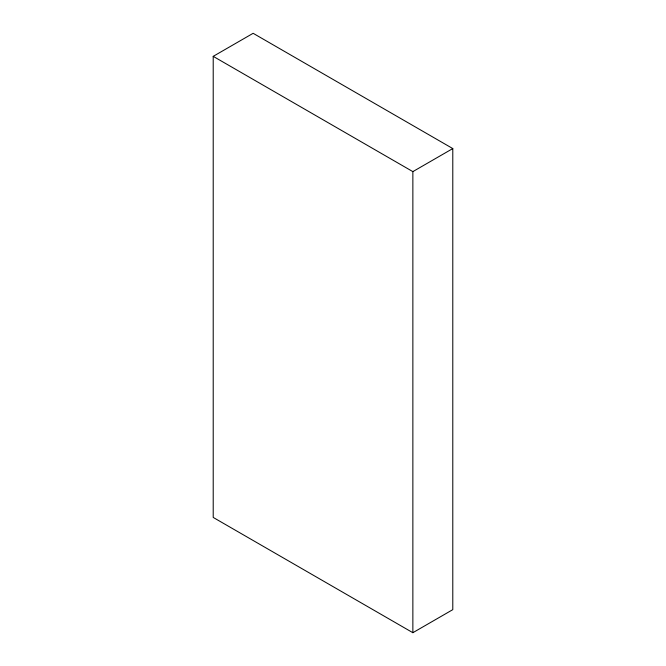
<?xml version="1.0" encoding="UTF-8"?>
<svg xmlns="http://www.w3.org/2000/svg" width="666" height="666" viewBox="0 0 666 666"><rect width="100%" height="100%" fill="white"/><g stroke="black" fill="none" stroke-linecap="round" stroke-linejoin="round"><path stroke-width="1" d="M213.212 56.352L253.138 33.3L452.788 148.568L452.788 609.648L412.862 632.7L213.212 517.432L213.212 56.352L412.862 171.62L452.788 148.568M412.862 171.62L412.862 632.7"/></g></svg>
